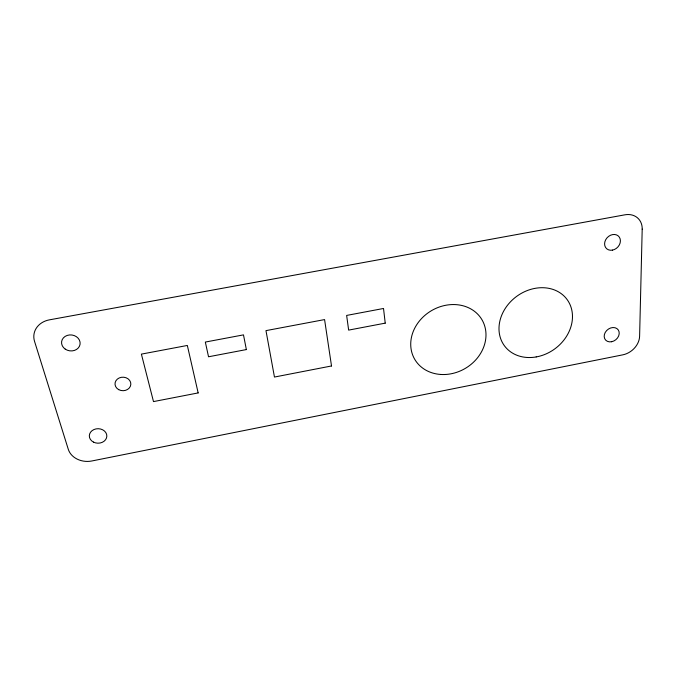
<?xml version="1.0" encoding="UTF-8"?>
<svg xmlns="http://www.w3.org/2000/svg" width="676" height="676" viewBox="0 0 676 676"><rect width="100%" height="100%" fill="white"/><g stroke="black" fill="none" stroke-linecap="round" stroke-linejoin="round"><path stroke-width="1.01" d="M642.2 229.113L639.606 336.209A17.965 14.264 -38.8 0 1 622.807 354.841L91.86 460.973A19.469 15.979 0.9 0 1 68.293 449.32L34.535 341.338A20.922 17.897 8.8 0 1 49.416 319.849L624.911 214.816A19.308 15.793 -45.7 0 1 642.2 229.113M331.51 365.969L274.456 377.047L265.972 330.632L324.581 319.587L331.51 365.969M198.161 392.917L153.494 401.595L141.394 354.123L187.336 345.453L198.161 392.917M246.36 349.576L208.538 356.776L205.335 342.064L243.487 334.873L246.36 349.576M385.227 323.145L348.647 330.108L346.636 315.43L383.52 308.476L385.227 323.145M118.714 389.646A7.918 6.76 1.2 0 0 130.84 384.247A7.918 6.76 1.2 0 0 119.238 377.943A7.918 6.76 1.2 0 0 118.714 389.646M93.482 442.104A8.763 7.25 0.6 0 0 106.833 436.181A8.763 7.25 0.6 0 0 93.905 429.564A8.763 7.25 0.6 0 0 93.482 442.104M65.251 349.129A9.32 7.994 7.4 0 0 80.072 344.211A9.32 7.994 7.4 0 0 67.211 335.423A9.32 7.994 7.4 0 0 65.251 349.129M612.405 250.128A8.636 7.09 -44.8 0 0 619.402 237.242A8.636 7.09 -44.8 0 0 605.704 239.726A8.636 7.09 -44.8 0 0 612.405 250.128M611.611 341.735A8.12 6.498 -38.8 0 0 618.261 329.93A8.12 6.498 -38.8 0 0 605.231 332.457A8.12 6.498 -38.8 0 0 611.611 341.735M536.186 356.936A38.946 32.448 -36.8 0 0 567.333 299.857A38.946 32.448 -36.8 0 0 503.688 311.078A38.946 32.448 -36.8 0 0 536.186 356.936M440.634 374.453A39.005 33.454 -30.8 0 0 484.117 324.277A39.005 33.454 -30.8 0 0 420.32 319.917A39.005 33.454 -30.8 0 0 440.634 374.453"/></g></svg>
